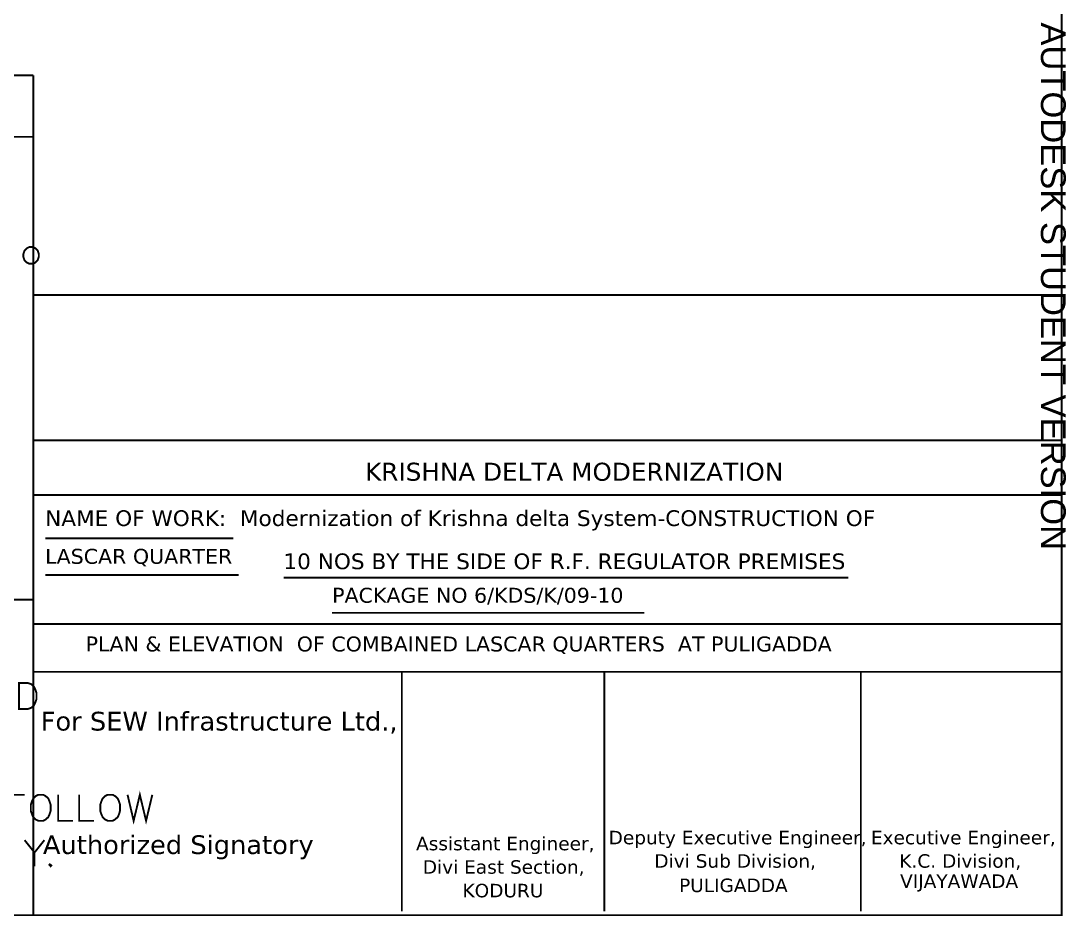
# Model space of a CAD drawing. Header units: millimetres. Extents: x 2845 to 3257, y 1294 to 1582.
# Drawn here: x 3117.3 to 3256.8, y 1332.6 to 1452.1 of the extents above; entities that cross this region are included whole.
import ezdxf

# ---------------------------------------------------------------- set-up
doc = ezdxf.new("R2010")
doc.units = ezdxf.units.MM
doc.layers.add('P', color=7, linetype='Continuous')
doc.layers.add('T', color=7, linetype='Continuous')
doc.styles.get("Standard").update_dxf_attribs({"font": 'arial.ttf'})

msp = doc.modelspace()

# ---------------------------------------------------------------- linework, layer by layer
at = {"layer": 'P', "const_width": 0.254}
for points in [[(2845.86, 1542.56), (3256.17, 1542.56), (3256.17, 1332.69), (2845.86, 1332.69), (2845.86, 1542.56)], [(3014.01, 1444.79), (3118.91, 1444.79)], [(3118.91, 1332.69), (3118.91, 1444.79)], [(3014.01, 1436.59), (3118.91, 1436.59)], [(3118.38, 1421.88), (3118.06, 1421.72), (3117.74, 1421.4), (3117.58, 1420.92), (3117.58, 1420.61), (3117.74, 1420.13), (3118.06, 1419.81), (3118.38, 1419.65), (3118.87, 1419.65), (3119.19, 1419.81), (3119.51, 1420.13), (3119.66, 1420.61), (3119.66, 1420.92), (3119.51, 1421.4), (3119.19, 1421.72), (3118.87, 1421.88), (3118.38, 1421.88)], [(3118.91, 1332.69), (3118.91, 1415.47), (3255.11, 1415.47)], [(3118.91, 1396.09), (3256.17, 1396.09)], [(3118.91, 1388.77), (3256.17, 1388.77)], [(3120.51, 1382.98), (3145.61, 1382.98)], [(3120.51, 1378.11), (3146.33, 1378.11)], [(3152.33, 1377.76), (3227.67, 1377.76)], [(3014.01, 1374.8), (3118.91, 1374.8)], [(3158.77, 1373.05), (3200.45, 1373.05)], [(3118.91, 1371.55), (3256.17, 1371.55)], [(3118.91, 1365.17), (3256.17, 1365.17)], [(3128.4, 1365.17), (3256.17, 1365.17)], [(3168.1, 1333.19), (3168.1, 1365.17)], [(3195.12, 1333.19), (3195.12, 1365.17)], [(3229.36, 1333.19), (3229.36, 1365.15)], [(3117.02, 1360.21), (3117.02, 1363.69), (3118.18, 1363.69), (3118.69, 1363.51), (3119.01, 1363.19), (3119.17, 1362.86), (3119.35, 1362.36), (3119.35, 1361.53), (3119.17, 1361.04), (3119.01, 1360.7), (3118.69, 1360.39), (3118.18, 1360.21), (3117.02, 1360.21)], [(3115.62, 1345.29), (3115.62, 1348.76), (3117.76, 1348.76)], [(3119.59, 1348.76), (3119.24, 1348.6), (3118.92, 1348.27), (3118.76, 1347.93), (3118.59, 1347.44), (3118.59, 1346.61), (3118.76, 1346.12), (3118.92, 1345.78), (3119.24, 1345.46), (3119.59, 1345.29), (3120.25, 1345.29), (3120.56, 1345.46), (3120.92, 1345.78), (3121.07, 1346.12), (3121.23, 1346.61), (3121.23, 1347.44), (3121.07, 1347.93), (3120.92, 1348.27), (3120.56, 1348.6), (3120.25, 1348.76), (3119.59, 1348.76)], [(3122.24, 1348.76), (3122.24, 1345.29), (3124.21, 1345.29)], [(3125.04, 1348.76), (3125.04, 1345.29), (3127.02, 1345.29)], [(3128.85, 1348.76), (3128.5, 1348.6), (3128.18, 1348.27), (3128.02, 1347.93), (3127.85, 1347.44), (3127.85, 1346.61), (3128.02, 1346.12), (3128.18, 1345.78), (3128.5, 1345.46), (3128.85, 1345.29), (3129.51, 1345.29), (3129.82, 1345.46), (3130.18, 1345.78), (3130.34, 1346.12), (3130.49, 1346.61), (3130.49, 1347.44), (3130.34, 1347.93), (3130.18, 1348.27), (3129.82, 1348.6), (3129.51, 1348.76), (3128.85, 1348.76)], [(3131.5, 1348.76), (3132.31, 1345.29), (3133.14, 1348.76), (3133.97, 1345.29), (3134.8, 1348.76)], [(3117.76, 1342.71), (3119.08, 1341.05), (3120.4, 1342.71)], [(3119.08, 1341.05), (3119.08, 1339.22)], [(3121.23, 1339.57), (3121.07, 1339.4), (3121.23, 1339.22), (3121.41, 1339.4)]]:
    msp.add_lwpolyline(points, dxfattribs=at)

# ---------------------------------------------------------------- texts
at = {"layer": 'T', "insert": (3256.7, 1494.64), "char_height": 3.3, "attachment_point": 1, "rotation": 270}
msp.add_mtext('{\\fArial|b0|i0|c0|p18;PRODUCED BY AN AUTODESK STUDENT VERSION}', dxfattribs=at)
at = {"layer": 'T', "attachment_point": 7}
for s, insert, char_height in [('{\\fVerdana|b0|i0|c0|p18;KRISHNA DELTA MODERNIZATION}', (3163.2, 1390.64), 2.4), ('{\\fVerdana|b0|i0|c0|p18;NAME OF WORK:  Modernization of Krishna delta System-CONSTRUCTION OF}', (3120.5, 1384.04), 2.1), ('{\\fVerdana|b0|i0|c0|p18;LASCAR QUARTER}', (3120.5, 1379.24), 2), ('{\\fVerdana|b0|i0|c0|p18;10 NOS BY THE SIDE OF R.F. REGULATOR PREMISES}', (3152.3, 1378.84), 2.1), ('{\\fVerdana|b0|i0|c0|p18;PACKAGE NO 6/KDS/K/09-10}', (3158.8, 1374.14), 2), ('{\\fVerdana|b0|i0|c0|p18;PLAN & ELEVATION  OF COMBAINED LASCAR QUARTERS  AT PULIGADDA}', (3125.9, 1367.54), 2), ('{\\fVerdana|b0|i0|c0|p18;For SEW Infrastructure Ltd.,}', (3119.9, 1356.94), 2.5), ('{\\fVerdana|b0|i0|c0|p18;Authorized Signatory}', (3120.2, 1340.14), 2.5), ('{\\fVerdana|b0|i0|c0|p18;Deputy Executive Engineer,}', (3195.7, 1341.64), 1.8), ('{\\fVerdana|b0|i0|c0|p18;Executive Engineer,}', (3230.7, 1341.64), 1.8), ('{\\fVerdana|b0|i0|c0|p18;Assistant Engineer,}', (3170, 1340.84), 1.8), ('{\\fVerdana|b0|i0|c0|p18;Divi Sub Division,}', (3201.8, 1338.74), 1.8), ('{\\fVerdana|b0|i0|c0|p18;K.C. Division,}', (3234.5, 1338.74), 1.8), ('{\\fVerdana|b0|i0|c0|p18;Divi East Section,}', (3170.9, 1337.94), 1.8), ('{\\fVerdana|b0|i0|c0|p18;VIJAYAWADA}', (3234.6, 1335.84), 1.8), ('{\\fVerdana|b0|i0|c0|p18;KODURU}', (3176.2, 1335.04), 1.8), ('{\\fVerdana|b0|i0|c0|p18;PULIGADDA}', (3205.1, 1335.74), 1.8)]:
    msp.add_mtext(s, dxfattribs=dict(at, insert=insert, char_height=char_height))

doc.saveas('drawing.dxf')
